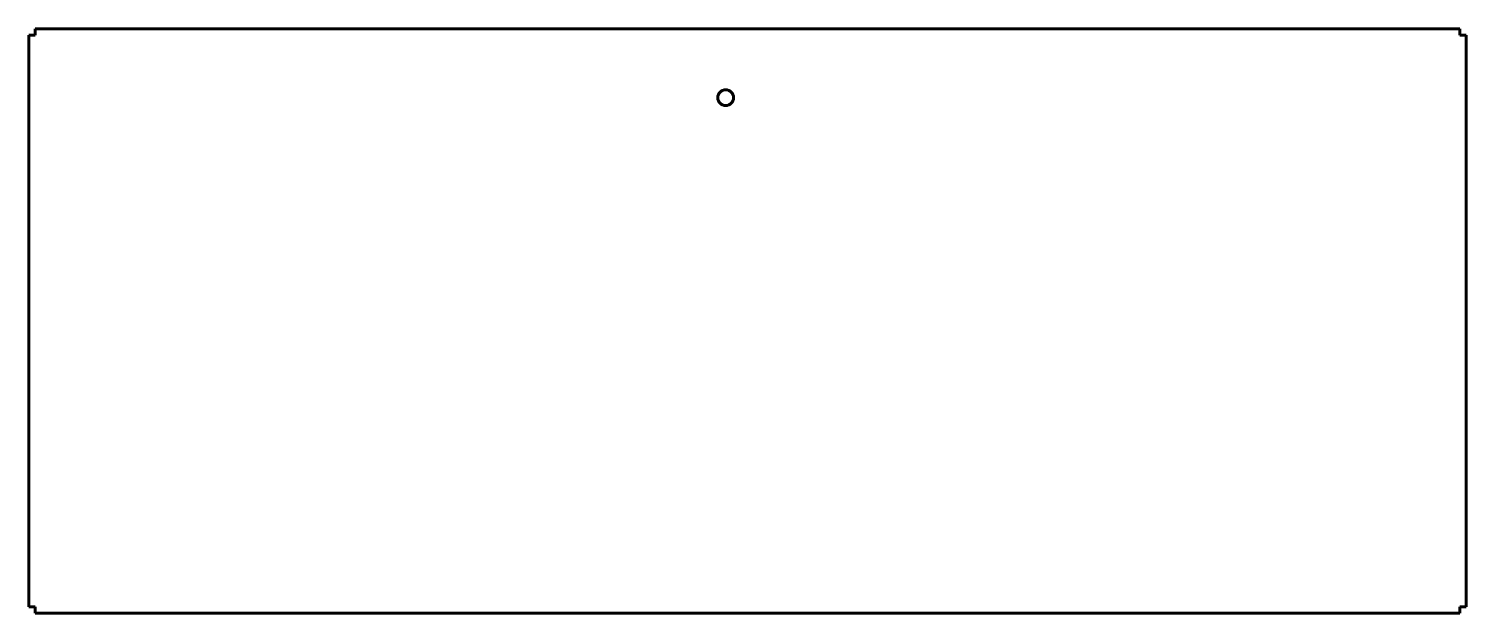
# Model space of a CAD drawing. Header units: millimetres. Extents: x 0 to 2005, y -815 to 0.
import ezdxf

# ---------------------------------------------------------------- set-up
doc = ezdxf.new("R2010")
doc.units = ezdxf.units.MM
for name, pattern in [('K5LT32784', [0]), ('K5LT32785', [0]), ('K5LT32786', [0]), ('K5LT32787', [0]), ('K5LT32788', [0]), ('K5LT32789', [0]), ('K5LT32790', [0]), ('K5LT32791', [0]), ('K5LT32802', [0])]:
    doc.linetypes.add(name, pattern=pattern)
doc.layers.add('Системный слой', color=7, linetype='Continuous')

msp = doc.modelspace()

# ---------------------------------------------------------------- linework, layer by layer
at = {"layer": 'Системный слой', "color": 18, "linetype": 'K5LT32784', "lineweight": 60, "true_color": 0x000000}
for p, q in [((9, 0), (9, -9)), ((9, -9), (0, -9))]:
    msp.add_line(p, q, dxfattribs=at)
at = {"layer": 'Системный слой', "color": 3, "linetype": 'K5LT32788', "lineweight": 60, "true_color": 0x00ff00}
msp.add_line((9, 0), (1996, 0), dxfattribs=at)
at = {"layer": 'Системный слой', "color": 5, "linetype": 'K5LT32787', "lineweight": 60, "true_color": 0x0000ff}
for p, q in [((1996, -9), (1996, 0)), ((2005, -9), (1996, -9))]:
    msp.add_line(p, q, dxfattribs=at)
at = {"layer": 'Системный слой', "color": 1, "linetype": 'K5LT32789', "lineweight": 60, "true_color": 0xff0000}
msp.add_line((0, -9), (0, -806), dxfattribs=at)
at = {"layer": 'Системный слой', "color": 6, "linetype": 'K5LT32790', "lineweight": 60, "true_color": 0xff00ff}
msp.add_line((2005, -9), (2005, -806), dxfattribs=at)
at = {"layer": 'Системный слой', "color": 1, "linetype": 'K5LT32785', "lineweight": 60, "true_color": 0xfe0000}
for p, q in [((0, -806), (9, -806)), ((9, -806), (9, -815))]:
    msp.add_line(p, q, dxfattribs=at)
at = {"layer": 'Системный слой', "color": 2, "linetype": 'K5LT32791', "lineweight": 60, "true_color": 0xfeff00}
msp.add_line((9, -815), (1996, -815), dxfattribs=at)
at = {"layer": 'Системный слой', "color": 6, "linetype": 'K5LT32786', "lineweight": 60, "true_color": 0xfe00ff}
for p, q in [((1996, -815), (1996, -806)), ((1996, -806), (2005, -806))]:
    msp.add_line(p, q, dxfattribs=at)
at = {"layer": 'Системный слой', "color": 18, "linetype": 'K5LT32802', "lineweight": 60, "true_color": 0x000000}
msp.add_circle((972, -96), 11, dxfattribs=at)

doc.saveas('drawing.dxf')
